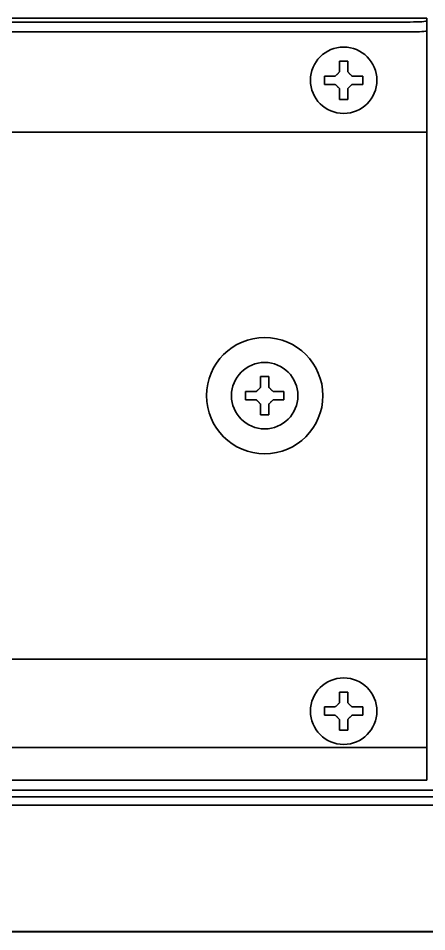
# Model space of a CAD drawing. Header units: inches. Extents: x 90 to 4162, y -443 to 3471.
# Drawn here: x 2885.2 to 2934.4, y 2640.3 to 2750.2 of the extents above; entities that cross this region are included whole.
import ezdxf

# ---------------------------------------------------------------- set-up
doc = ezdxf.new("R2010")
doc.units = ezdxf.units.IN
doc.layers.add('1', color=7, linetype='Continuous', true_color=0xffffff)

msp = doc.modelspace()

# ---------------------------------------------------------------- linework, layer by layer
at = {"layer": '1', "color": 7, "linetype": 'Continuous', "lineweight": 35}
for p, q in [((2934.39, 2750.2), (2317.39, 2750.2)), ((2932.39, 2749.75), (2319.39, 2749.75)), ((2934.39, 2750.2), (2934.39, 2750.2)), ((2934.39, 2750.2), (2934.39, 2749.89)), ((2934.39, 2749.89), (2934.39, 2748.69)), ((2934.39, 2748), (2934.39, 2748.69)), ((2932.39, 2748.55), (2319.39, 2748.55)), ((2934.39, 2737.48), (2934.39, 2748)), ((2922.09, 2742.74), (2922.09, 2743.24)), ((2926.69, 2743.24), (2926.69, 2742.74)), ((2922.09, 2742.24), (2922.09, 2742.74)), ((2926.69, 2742.74), (2926.69, 2742.24)), ((2934.39, 2737.48), (2934.39, 2736.48)), ((2317.39, 2736.48), (2934.39, 2736.48)), ((2934.39, 2736.48), (2934.39, 2734.28)), ((2934.39, 2675.28), (2934.39, 2734.28)), ((2912.59, 2704.78), (2912.59, 2705.28)), ((2912.59, 2704.28), (2912.59, 2704.78)), ((2917.19, 2705.28), (2917.19, 2704.78)), ((2917.19, 2704.78), (2917.19, 2704.28)), ((2934.39, 2675.28), (2934.39, 2673.08)), ((2317.39, 2673.08), (2934.39, 2673.08)), ((2934.39, 2673.08), (2934.39, 2672.08)), ((2934.39, 2662.45), (2934.39, 2672.08)), ((2922.09, 2666.81), (2922.09, 2667.31)), ((2926.69, 2667.31), (2926.69, 2666.81)), ((2922.09, 2666.31), (2922.09, 2666.81)), ((2926.69, 2666.81), (2926.69, 2666.31)), ((2934.39, 2662.45), (2317.39, 2662.45)), ((2934.39, 2662.45), (2934.39, 2662.26)), ((2934.39, 2658.72), (2934.39, 2662.26)), ((2317.39, 2658.5), (2934.39, 2658.5)), ((2934.39, 2658.72), (2934.39, 2658.5)), ((2998.89, 2657.28), (2252.89, 2657.28)), ((2837.58, 2656.48), (2950.91, 2656.48)), ((2951.39, 2655.48), (2790.14, 2655.48)), ((2964.94, 2640.28), (2538.2, 2640.28)), ((2940.01, 2640.26), (2829.17, 2640.26)), ((2920.63, 2640.28), (2920.63, 2640.26)), ((2923.46, 2640.26), (2923.46, 2640.28))]:
    msp.add_line(p, q, dxfattribs=at)
for centre, radius in [((2924.39, 2742.74), 4), ((2914.89, 2704.78), 7), ((2914.89, 2704.78), 4), ((2924.39, 2666.81), 4)]:
    msp.add_circle(centre, radius, dxfattribs=at)
msp.add_arc((2888.63, 2639.28), 1, 78.582, 90, dxfattribs=at)
for centre, major_axis, start_param, end_param in [((2932.39, 2749.89), (-2, 0), 1.570796, 3.141593), ((2932.39, 2748.69), (2, 0), 4.712389, 6.283185)]:
    msp.add_ellipse(centre, major_axis=major_axis, ratio=0.069756, start_param=start_param, end_param=end_param, dxfattribs=at)
for points in [[(2923.89, 2743.74), (2923.89, 2743.79), (2923.89, 2743.9), (2923.89, 2744.06), (2923.89, 2744.22), (2923.89, 2744.38), (2923.89, 2744.53), (2923.89, 2744.69), (2923.89, 2744.85), (2923.89, 2744.97), (2923.89, 2745.04)], [(2923.89, 2745.04), (2924.06, 2745.04), (2924.39, 2745.04), (2924.72, 2745.04), (2924.89, 2745.04)], [(2923.39, 2743.24), (2923.41, 2743.26), (2923.46, 2743.31), (2923.53, 2743.38), (2923.61, 2743.45), (2923.68, 2743.52), (2923.75, 2743.6), (2923.82, 2743.67), (2923.87, 2743.71), (2923.89, 2743.74)], [(2924.89, 2743.74), (2924.92, 2743.71), (2924.97, 2743.66), (2925.04, 2743.59), (2925.11, 2743.52), (2925.18, 2743.45), (2925.25, 2743.38), (2925.32, 2743.31), (2925.37, 2743.26), (2925.39, 2743.24)], [(2925.39, 2743.24), (2925.45, 2743.24), (2925.55, 2743.24), (2925.71, 2743.24), (2925.87, 2743.24), (2926.03, 2743.24), (2926.18, 2743.24), (2926.34, 2743.24), (2926.5, 2743.24), (2926.63, 2743.24), (2926.69, 2743.24)], [(2923.39, 2742.24), (2923.34, 2742.24), (2923.23, 2742.24), (2923.07, 2742.24), (2922.91, 2742.24), (2922.75, 2742.24), (2922.6, 2742.24), (2922.44, 2742.24), (2922.28, 2742.24), (2922.15, 2742.24), (2922.09, 2742.24)], [(2923.89, 2741.74), (2923.86, 2741.76), (2923.81, 2741.82), (2923.74, 2741.89), (2923.67, 2741.96), (2923.6, 2742.03), (2923.53, 2742.1), (2923.46, 2742.17), (2923.41, 2742.22), (2923.39, 2742.24)], [(2925.39, 2742.24), (2925.37, 2742.22), (2925.32, 2742.17), (2925.25, 2742.1), (2925.18, 2742.02), (2925.11, 2741.95), (2925.03, 2741.88), (2924.96, 2741.81), (2924.91, 2741.76), (2924.89, 2741.74)], [(2924.89, 2741.74), (2924.89, 2741.68), (2924.89, 2741.58), (2924.89, 2741.41), (2924.89, 2741.26), (2924.89, 2741.1), (2924.89, 2740.95), (2924.89, 2740.79), (2924.89, 2740.63), (2924.89, 2740.5), (2924.89, 2740.44)], [(2924.89, 2740.44), (2924.72, 2740.44), (2924.39, 2740.44), (2924.06, 2740.44), (2923.89, 2740.44)], [(2914.39, 2705.78), (2914.39, 2705.83), (2914.39, 2705.94), (2914.39, 2706.1), (2914.39, 2706.26), (2914.39, 2706.41), (2914.39, 2706.57), (2914.39, 2706.72), (2914.39, 2706.89), (2914.39, 2707.01), (2914.39, 2707.08)], [(2914.39, 2707.08), (2914.56, 2707.08), (2914.89, 2707.08), (2915.22, 2707.08), (2915.39, 2707.08)], [(2913.89, 2705.28), (2913.91, 2705.3), (2913.96, 2705.35), (2914.03, 2705.42), (2914.11, 2705.49), (2914.18, 2705.56), (2914.25, 2705.63), (2914.32, 2705.7), (2914.37, 2705.75), (2914.39, 2705.78)], [(2915.39, 2705.78), (2915.42, 2705.75), (2915.47, 2705.7), (2915.54, 2705.63), (2915.61, 2705.55), (2915.68, 2705.48), (2915.75, 2705.41), (2915.82, 2705.35), (2915.87, 2705.3), (2915.89, 2705.28)], [(2915.89, 2705.28), (2915.95, 2705.28), (2916.05, 2705.28), (2916.21, 2705.28), (2916.37, 2705.28), (2916.53, 2705.28), (2916.68, 2705.28), (2916.84, 2705.28), (2917, 2705.28), (2917.13, 2705.28), (2917.19, 2705.28)], [(2913.89, 2704.28), (2913.84, 2704.28), (2913.73, 2704.28), (2913.57, 2704.28), (2913.41, 2704.28), (2913.25, 2704.28), (2913.1, 2704.28), (2912.94, 2704.28), (2912.78, 2704.28), (2912.65, 2704.28), (2912.59, 2704.28)], [(2914.39, 2703.78), (2914.36, 2703.8), (2914.31, 2703.85), (2914.24, 2703.93), (2914.17, 2704), (2914.1, 2704.07), (2914.03, 2704.14), (2913.96, 2704.21), (2913.91, 2704.25), (2913.89, 2704.28)], [(2915.89, 2704.28), (2915.87, 2704.25), (2915.82, 2704.21), (2915.75, 2704.13), (2915.68, 2704.06), (2915.61, 2703.99), (2915.53, 2703.92), (2915.46, 2703.85), (2915.41, 2703.8), (2915.39, 2703.78)], [(2915.39, 2703.78), (2915.39, 2703.72), (2915.39, 2703.61), (2915.39, 2703.45), (2915.39, 2703.29), (2915.39, 2703.14), (2915.39, 2702.99), (2915.39, 2702.83), (2915.39, 2702.66), (2915.39, 2702.54), (2915.39, 2702.48)], [(2915.39, 2702.48), (2915.22, 2702.48), (2914.89, 2702.48), (2914.56, 2702.48), (2914.39, 2702.48)], [(2923.89, 2667.81), (2923.89, 2667.87), (2923.89, 2667.98), (2923.89, 2668.14), (2923.89, 2668.3), (2923.89, 2668.45), (2923.89, 2668.6), (2923.89, 2668.76), (2923.89, 2668.93), (2923.89, 2669.05), (2923.89, 2669.11)], [(2923.89, 2669.11), (2924.06, 2669.11), (2924.39, 2669.11), (2924.72, 2669.11), (2924.89, 2669.11)], [(2923.39, 2667.31), (2923.41, 2667.34), (2923.46, 2667.39), (2923.53, 2667.46), (2923.61, 2667.53), (2923.68, 2667.6), (2923.75, 2667.67), (2923.82, 2667.74), (2923.87, 2667.79), (2923.89, 2667.81)], [(2924.89, 2667.81), (2924.92, 2667.79), (2924.97, 2667.74), (2925.04, 2667.66), (2925.11, 2667.59), (2925.18, 2667.52), (2925.25, 2667.45), (2925.32, 2667.38), (2925.37, 2667.34), (2925.39, 2667.31)], [(2925.39, 2667.31), (2925.45, 2667.31), (2925.55, 2667.31), (2925.71, 2667.31), (2925.87, 2667.31), (2926.03, 2667.31), (2926.18, 2667.31), (2926.34, 2667.31), (2926.5, 2667.31), (2926.63, 2667.31), (2926.69, 2667.31)], [(2923.39, 2666.31), (2923.34, 2666.31), (2923.23, 2666.31), (2923.07, 2666.31), (2922.91, 2666.31), (2922.75, 2666.31), (2922.6, 2666.31), (2922.44, 2666.31), (2922.28, 2666.31), (2922.15, 2666.31), (2922.09, 2666.31)], [(2923.89, 2665.81), (2923.86, 2665.84), (2923.81, 2665.89), (2923.74, 2665.97), (2923.67, 2666.04), (2923.6, 2666.11), (2923.53, 2666.18), (2923.46, 2666.24), (2923.41, 2666.29), (2923.39, 2666.31)], [(2925.39, 2666.31), (2925.37, 2666.29), (2925.32, 2666.24), (2925.25, 2666.17), (2925.18, 2666.1), (2925.11, 2666.03), (2925.03, 2665.96), (2924.96, 2665.89), (2924.91, 2665.84), (2924.89, 2665.81)], [(2924.89, 2665.81), (2924.89, 2665.76), (2924.89, 2665.65), (2924.89, 2665.49), (2924.89, 2665.33), (2924.89, 2665.18), (2924.89, 2665.02), (2924.89, 2664.87), (2924.89, 2664.7), (2924.89, 2664.58), (2924.89, 2664.51)], [(2924.89, 2664.51), (2924.72, 2664.51), (2924.39, 2664.51), (2924.06, 2664.51), (2923.89, 2664.51)]]:
    msp.add_open_spline(points, degree=3, dxfattribs=at)
for points in [[(2924.89, 2745.04), (2924.89, 2744.84), (2924.89, 2744.63), (2924.89, 2744.3), (2924.89, 2744.19), (2924.89, 2743.97), (2924.89, 2743.85), (2924.89, 2743.74)], [(2922.09, 2743.24), (2922.29, 2743.24), (2922.5, 2743.24), (2922.83, 2743.24), (2922.94, 2743.24), (2923.16, 2743.24), (2923.28, 2743.24), (2923.39, 2743.24)], [(2926.69, 2742.24), (2926.49, 2742.24), (2926.28, 2742.24), (2925.95, 2742.24), (2925.84, 2742.24), (2925.62, 2742.24), (2925.51, 2742.24), (2925.39, 2742.24)], [(2923.89, 2740.44), (2923.89, 2740.64), (2923.89, 2740.85), (2923.89, 2741.18), (2923.89, 2741.29), (2923.89, 2741.51), (2923.89, 2741.62), (2923.89, 2741.74)], [(2915.39, 2707.08), (2915.39, 2706.87), (2915.39, 2706.66), (2915.39, 2706.34), (2915.39, 2706.23), (2915.39, 2706.01), (2915.39, 2705.89), (2915.39, 2705.78)], [(2912.59, 2705.28), (2912.79, 2705.28), (2913, 2705.28), (2913.33, 2705.28), (2913.44, 2705.28), (2913.66, 2705.28), (2913.78, 2705.28), (2913.89, 2705.28)], [(2914.39, 2702.48), (2914.39, 2702.68), (2914.39, 2702.89), (2914.39, 2703.21), (2914.39, 2703.32), (2914.39, 2703.55), (2914.39, 2703.66), (2914.39, 2703.78)], [(2917.19, 2704.28), (2916.99, 2704.28), (2916.78, 2704.28), (2916.45, 2704.28), (2916.34, 2704.28), (2916.12, 2704.28), (2916.01, 2704.28), (2915.89, 2704.28)], [(2924.89, 2669.11), (2924.89, 2668.91), (2924.89, 2668.7), (2924.89, 2668.38), (2924.89, 2668.27), (2924.89, 2668.04), (2924.89, 2667.93), (2924.89, 2667.81)], [(2922.09, 2667.31), (2922.29, 2667.31), (2922.5, 2667.31), (2922.83, 2667.31), (2922.94, 2667.31), (2923.16, 2667.31), (2923.28, 2667.31), (2923.39, 2667.31)], [(2926.69, 2666.31), (2926.49, 2666.31), (2926.28, 2666.31), (2925.95, 2666.31), (2925.84, 2666.31), (2925.62, 2666.31), (2925.51, 2666.31), (2925.39, 2666.31)], [(2923.89, 2664.51), (2923.89, 2664.72), (2923.89, 2664.93), (2923.89, 2665.25), (2923.89, 2665.36), (2923.89, 2665.59), (2923.89, 2665.7), (2923.89, 2665.81)]]:
    msp.add_open_spline(points, degree=3, knots=[0, 0, 0, 0, 0.5, 0.5, 0.75, 0.75, 1, 1, 1, 1], dxfattribs=at)

doc.saveas('drawing.dxf')
